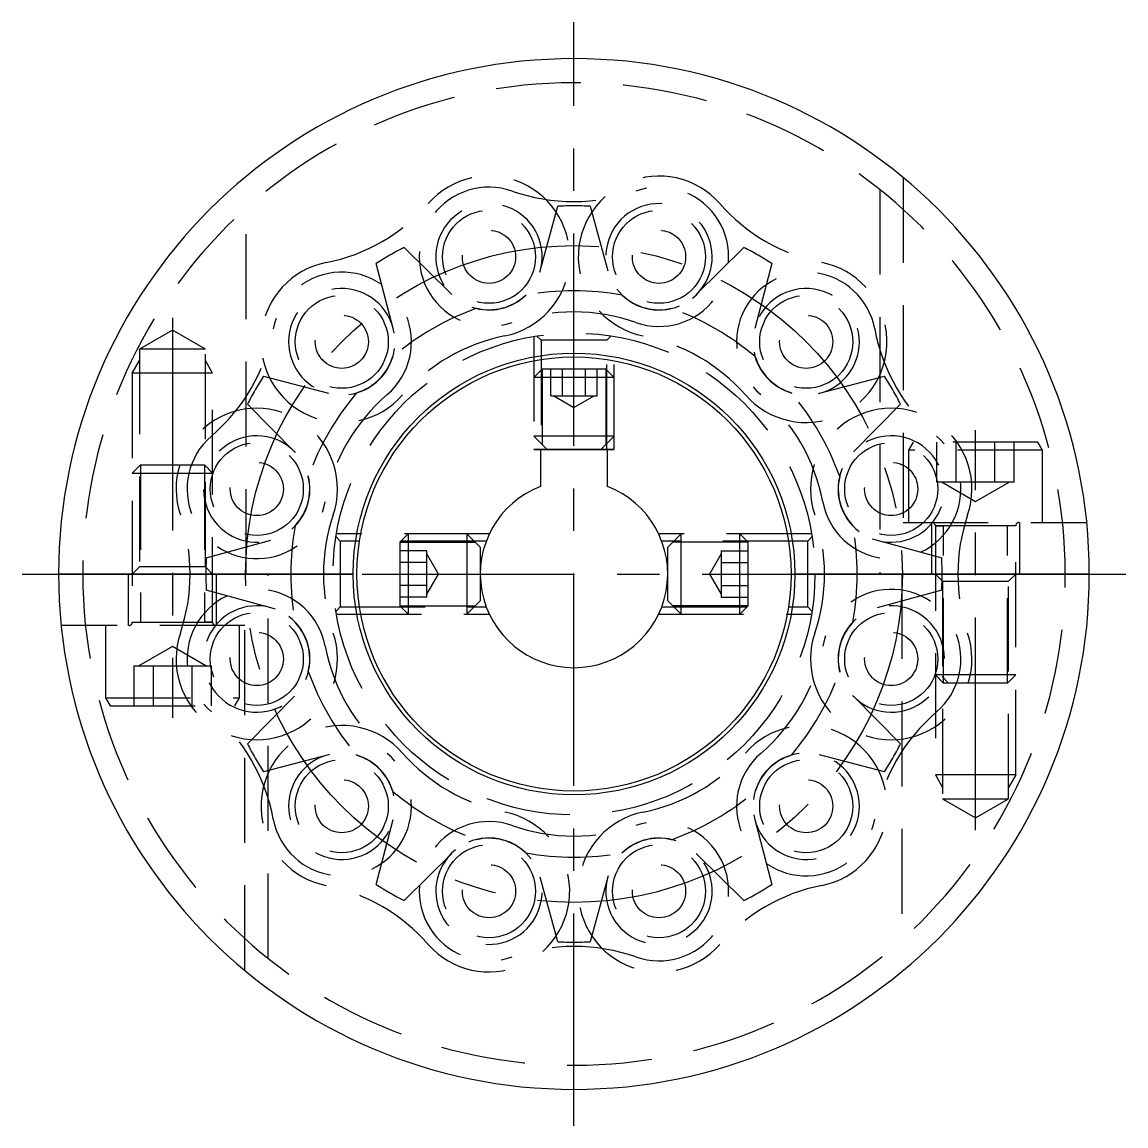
# Model space of a CAD drawing. Extents: x -5 to 184, y -8 to 190.
# Drawn here: x 101.5 to 184, y 7.3 to 89.7 of the extents above; entities that cross this region are included whole.
import ezdxf

# ---------------------------------------------------------------- set-up
doc = ezdxf.new("R2010")
doc.units = 0
doc.header["$LTSCALE"] = 0.5
doc.linetypes.add('CENTER', pattern=[50.8, 31.75, -6.35, 6.35, -6.35])
doc.linetypes.add('DASHED', pattern=[19.05, 12.7, -6.35])
for name, color, linetype in [('MSM_CENTER', 1, 'CENTER'), ('MSM_CONTINUOUS', 7, 'CONTINUOUS'), ('MSM_DASHED', 4, 'DASHED')]:
    doc.layers.add(name, color=color, linetype=linetype)

msp = doc.modelspace()

# ---------------------------------------------------------------- linework, layer by layer
at = {"layer": 'MSM_CENTER'}
for p, q in [((142.763, 7.267), (142.763, 89.733)), ((112.763, 67.63), (112.763, 37.75)), ((172.763, 29.37), (172.763, 59.25)), ((101.53, 48.5), (183.997, 48.5))]:
    msp.add_line(p, q, dxfattribs=at)
msp.add_circle((142.763, 48.5), 24.535, dxfattribs=at)
at = {"layer": 'MSM_CONTINUOUS'}
for p, q in [((171.286, 74.359), (171.338, 74.302)), ((140.263, 57.8), (140.263, 55.038)), ((145.263, 57.8), (140.263, 57.8)), ((145.263, 55.038), (145.263, 57.8)), ((104.263, 48.5), (126.263, 48.5)), ((126.263, 48.5), (104.263, 48.5)), ((181.263, 48.5), (159.263, 48.5)), ((159.263, 48.5), (181.263, 48.5)), ((114.241, 22.641), (114.189, 22.698))]:
    msp.add_line(p, q, dxfattribs=at)
for radius in [16.5, 16.217]:
    msp.add_circle((142.763, 48.5), radius, dxfattribs=at)
for radius, start, end in [(38.5, 0, 180), (7, 110.92483, 69.07517), (38.5, 180, 0)]:
    msp.add_arc((142.763, 48.5), radius, start, end, dxfattribs=at)
at = {"layer": 'MSM_DASHED'}
for p, q in [((167.363, 78.108), (167.363, 52.35)), ((165.613, 77.219), (165.613, 48.5)), ((140.231, 71.147), (141.561, 75.974)), ((143.966, 75.974), (145.296, 71.147)), ((118.263, 48.5), (118.263, 75.825)), ((130.068, 72.894), (133.633, 69.379)), ((151.894, 69.379), (155.459, 72.894)), ((129.247, 66.847), (127.985, 71.692)), ((157.541, 71.692), (156.28, 66.847)), ((112.763, 66.719), (110.305, 65.3)), ((115.222, 65.3), (112.763, 66.719)), ((139.763, 66.248), (139.763, 57.8)), ((139.982, 66.281), (139.984, 66.279)), ((139.984, 66.279), (140.305, 65.959)), ((145.222, 65.959), (145.545, 66.281)), ((145.763, 57.8), (145.763, 66.248)), ((110.305, 65.3), (110.305, 49.041)), ((115.222, 65.3), (110.305, 65.3)), ((115.222, 49.041), (115.222, 65.3)), ((140.305, 65.959), (140.305, 57.8)), ((145.222, 65.959), (140.305, 65.959)), ((145.222, 57.8), (145.222, 65.959)), ((109.763, 63.5), (110.305, 64.438)), ((115.763, 63.5), (115.222, 64.438)), ((109.763, 63.5), (109.763, 44.9)), ((115.763, 63.5), (109.763, 63.5)), ((115.763, 44.9), (115.763, 63.5)), ((140.377, 63.8), (139.763, 63.187)), ((145.15, 63.8), (140.377, 63.8)), ((140.377, 63.8), (140.377, 58.187)), ((140.377, 63.8), (140.377, 58.187)), ((141.031, 61.8), (141.031, 63.8)), ((141.897, 61.8), (141.897, 63.8)), ((143.629, 61.8), (143.629, 63.8)), ((144.495, 61.8), (144.495, 63.8)), ((145.763, 63.187), (145.15, 63.8)), ((145.15, 63.8), (145.15, 58.187)), ((145.15, 63.8), (145.15, 58.187)), ((119.571, 63.278), (124.417, 62.017)), ((145.763, 63.187), (139.763, 63.187)), ((161.11, 62.017), (165.955, 63.278)), ((121.884, 57.63), (118.369, 61.196)), ((141.031, 61.8), (144.495, 61.8)), ((141.263, 61.8), (142.763, 60.934)), ((142.763, 60.934), (144.263, 61.8)), ((167.157, 61.196), (163.642, 57.63)), ((145.763, 58.8), (139.763, 58.8)), ((139.763, 58.8), (140.763, 57.8)), ((144.763, 57.8), (145.763, 58.8)), ((139.763, 57.8), (145.763, 57.8)), ((145.763, 57.8), (139.763, 57.8)), ((139.763, 57.8), (145.763, 57.8)), ((139.763, 57.8), (145.763, 57.8)), ((168.11, 58.35), (167.763, 57.75)), ((177.763, 57.75), (167.763, 57.75)), ((167.763, 57.75), (167.763, 52.35)), ((177.417, 58.35), (168.11, 58.35)), ((169.876, 55.35), (169.876, 58.35)), ((171.32, 55.35), (171.32, 58.35)), ((174.207, 55.35), (174.207, 58.35)), ((175.65, 55.35), (175.65, 58.35)), ((177.763, 57.75), (177.417, 58.35)), ((177.763, 52.35), (177.763, 57.75)), ((110.377, 56.65), (109.763, 56.036)), ((110.377, 56.65), (115.15, 56.65)), ((110.377, 56.65), (110.377, 44.9)), ((110.377, 56.65), (110.377, 44.9)), ((115.763, 56.036), (115.15, 56.65)), ((115.15, 56.65), (115.15, 44.9)), ((115.15, 56.65), (115.15, 44.9)), ((109.763, 56.036), (115.763, 56.036)), ((175.65, 55.35), (169.876, 55.35)), ((170.263, 55.35), (172.763, 53.907)), ((172.763, 53.907), (175.263, 55.35)), ((167.363, 52.35), (181.063, 52.35)), ((169.463, 52.35), (169.463, 48.5)), ((169.763, 52.1), (169.763, 33.5)), ((175.763, 52.1), (169.763, 52.1)), ((169.763, 52.1), (170.377, 52.1)), ((169.763, 52.1), (170.377, 52.1)), ((170.377, 40.35), (170.377, 52.1)), ((170.377, 40.35), (170.377, 52.1)), ((175.15, 40.35), (175.15, 52.1)), ((175.763, 52.1), (175.15, 52.1)), ((175.15, 40.35), (175.15, 52.1)), ((175.763, 52.1), (175.15, 52.1)), ((175.763, 33.5), (175.763, 52.1)), ((176.063, 48.5), (176.063, 52.35)), ((125.305, 50.959), (124.984, 51.279)), ((136.439, 51.5), (125.015, 51.5)), ((130.377, 51.5), (129.763, 50.887)), ((130.377, 51.5), (130.377, 45.5)), ((135.763, 50.5), (134.763, 51.5)), ((134.763, 51.5), (134.763, 45.5)), ((160.511, 51.5), (149.088, 51.5)), ((150.763, 51.5), (149.763, 50.5)), ((150.763, 45.5), (150.763, 51.5)), ((155.15, 45.5), (155.15, 51.5)), ((155.763, 50.887), (155.15, 51.5)), ((160.543, 51.279), (160.222, 50.959)), ((115.29, 49.702), (120.116, 51.032)), ((136.209, 50.959), (125.305, 50.959)), ((125.305, 50.959), (125.305, 46.041)), ((129.763, 50.887), (129.763, 46.113)), ((129.763, 50.887), (135.377, 50.887)), ((135.763, 50.5), (135.763, 46.5)), ((160.222, 50.959), (149.317, 50.959)), ((149.763, 46.5), (149.763, 50.5)), ((155.763, 50.887), (150.15, 50.887)), ((155.763, 46.113), (155.763, 50.887)), ((160.222, 46.041), (160.222, 50.959)), ((165.41, 51.032), (170.237, 49.702)), ((131.763, 50.232), (129.763, 50.232)), ((131.763, 46.768), (131.763, 50.232)), ((132.629, 48.5), (131.763, 50)), ((153.763, 50), (152.897, 48.5)), ((153.763, 50.232), (155.763, 50.232)), ((153.763, 50.232), (153.763, 46.768)), ((110.305, 49.041), (109.763, 48.5)), ((115.222, 49.041), (110.305, 49.041)), ((115.763, 48.5), (115.222, 49.041)), ((131.763, 49.366), (129.763, 49.366)), ((153.763, 49.366), (155.763, 49.366)), ((109.463, 48.5), (109.463, 44.65)), ((116.063, 44.65), (116.063, 48.5)), ((119.913, 19.781), (119.913, 48.5)), ((131.763, 47), (132.629, 48.5)), ((152.897, 48.5), (153.763, 47)), ((167.263, 48.5), (167.263, 21.175)), ((169.763, 48.5), (170.305, 47.958)), ((170.305, 47.958), (170.305, 31.7)), ((170.305, 47.958), (175.222, 47.958)), ((175.222, 47.958), (175.763, 48.5)), ((175.222, 31.7), (175.222, 47.958)), ((120.116, 45.968), (115.29, 47.298)), ((131.763, 47.634), (129.763, 47.634)), ((153.763, 47.634), (155.763, 47.634)), ((170.237, 47.298), (165.41, 45.968)), ((131.763, 46.768), (129.763, 46.768)), ((134.763, 45.5), (135.763, 46.5)), ((149.763, 46.5), (150.763, 45.5)), ((153.763, 46.768), (155.763, 46.768)), ((124.984, 45.72), (125.305, 46.041)), ((125.015, 45.5), (136.439, 45.5)), ((125.305, 46.041), (136.209, 46.041)), ((129.763, 46.113), (130.377, 45.5)), ((129.763, 46.113), (135.377, 46.113)), ((149.088, 45.5), (160.511, 45.5)), ((149.317, 46.041), (160.222, 46.041)), ((155.763, 46.113), (150.15, 46.113)), ((155.15, 45.5), (155.763, 46.113)), ((160.222, 46.041), (160.543, 45.72)), ((118.163, 44.65), (104.463, 44.65)), ((107.763, 44.65), (107.763, 39.25)), ((109.763, 44.9), (115.763, 44.9)), ((109.763, 44.9), (110.377, 44.9)), ((109.763, 44.9), (110.377, 44.9)), ((115.763, 44.9), (115.15, 44.9)), ((115.763, 44.9), (115.15, 44.9)), ((117.763, 39.25), (117.763, 44.65)), ((118.163, 18.892), (118.163, 44.65)), ((112.763, 43.093), (110.263, 41.65)), ((115.263, 41.65), (112.763, 43.093)), ((109.876, 41.65), (109.876, 38.65)), ((109.876, 41.65), (115.65, 41.65)), ((111.32, 41.65), (111.32, 38.65)), ((114.207, 41.65), (114.207, 38.65)), ((115.65, 41.65), (115.65, 38.65)), ((175.763, 40.963), (169.763, 40.963)), ((169.763, 40.963), (170.377, 40.35)), ((170.263, 40.841), (170.754, 40.35)), ((175.15, 40.35), (175.763, 40.963)), ((175.15, 40.35), (170.377, 40.35)), ((107.763, 39.25), (117.763, 39.25)), ((107.763, 39.25), (108.11, 38.65)), ((117.417, 38.65), (117.763, 39.25)), ((118.369, 35.804), (121.884, 39.37)), ((163.642, 39.37), (167.157, 35.804)), ((108.11, 38.65), (117.417, 38.65)), ((124.417, 34.983), (119.571, 33.722)), ((165.955, 33.722), (161.11, 34.983)), ((175.763, 33.5), (169.763, 33.5)), ((169.763, 33.5), (170.305, 32.562)), ((175.763, 33.5), (175.222, 32.562)), ((170.305, 31.7), (172.763, 30.281)), ((170.305, 31.7), (175.222, 31.7)), ((172.763, 30.281), (175.222, 31.7)), ((127.985, 25.308), (129.247, 30.153)), ((156.28, 30.153), (157.541, 25.308)), ((133.633, 27.621), (130.068, 24.106)), ((155.459, 24.106), (151.894, 27.621)), ((141.561, 21.026), (140.231, 25.853)), ((145.296, 25.853), (143.966, 21.026))]:
    msp.add_line(p, q, dxfattribs=at)
for centre, radius in [((136.413, 72.199), 3.475), ((149.113, 72.199), 3.475), ((136.413, 72.199), 1.985), ((149.113, 72.199), 1.985), ((149.114, 72.199), 1.985), ((125.414, 65.849), 3.475), ((160.112, 65.849), 3.475), ((125.414, 65.849), 1.985), ((125.415, 65.849), 1.985), ((160.112, 65.849), 1.985), ((142.763, 48.5), 18), ((119.064, 54.85), 3.475), ((166.462, 54.85), 3.475), ((119.064, 54.85), 1.985), ((166.462, 54.85), 1.985), ((166.462, 54.85), 1.985), ((119.064, 42.15), 3.475), ((166.462, 42.15), 3.475), ((119.064, 42.15), 1.985), ((119.064, 42.15), 1.985), ((166.462, 42.15), 1.985), ((125.414, 31.151), 3.475), ((160.112, 31.151), 3.475), ((125.414, 31.151), 1.985), ((160.112, 31.151), 1.985), ((160.112, 31.151), 1.985), ((136.413, 24.801), 3.475), ((149.113, 24.801), 3.475), ((136.413, 24.801), 1.985), ((136.413, 24.801), 1.985), ((149.113, 24.801), 1.985)]:
    msp.add_circle(centre, radius, dxfattribs=at)
for centre, radius, start, end in [((142.763, 48.5), 36.7, 0, 180), ((136.413, 72.199), 6.03, 281.22547, 138.77453), ((149.114, 72.199), 6.03, 41.22546, 258.77453), ((136.413, 72.199), 5.205, 70.69219, 289.30781), ((142.763, 90.324), 14, 250.69219, 289.30781), ((149.113, 72.199), 5.205, 250.69219, 109.30781), ((121.574, 85.202), 13.7, 281.22547, 318.77453), ((136.413, 72.199), 3.975, 343.33245, 228.39846), ((142.763, 48.5), 27.5, 87.49421, 92.50579), ((149.113, 72.199), 3.975, 309.21185, 197.30925), ((163.953, 85.201), 13.7, 221.22547, 258.77453), ((142.763, 48.5), 27.5, 117.49421, 122.50579), ((142.763, 48.5), 27.5, 57.49421, 62.50579), ((125.415, 65.849), 6.03, 101.22546, 318.77453), ((160.112, 65.849), 6.03, 221.22547, 78.77453), ((125.414, 65.849), 5.205, 310.69219, 169.30781), ((160.112, 65.849), 5.205, 10.69219, 229.30781), ((125.414, 65.849), 3.975, 9.21139, 257.30947), ((136.413, 72.199), 3.975, 251.25333, 314.4183), ((136.413, 72.199), 3.96, 256.2301, 313.7699), ((142.763, 48.5), 21.15, 80.17022, 99.82978), ((149.113, 72.199), 3.975, 217.52326, 292.84976), ((149.113, 72.199), 3.96, 226.2301, 283.7699), ((160.112, 65.849), 3.975, 283.33245, 168.39845), ((142.763, 48.5), 21.15, 110.17022, 129.82978), ((142.763, 54.074), 14, 70.69219, 109.30781), ((142.763, 48.5), 21.15, 50.17022, 69.82978), ((106.543, 69.412), 14, 310.69219, 349.30781), ((178.984, 69.412), 14, 190.69219, 229.30781), ((140.254, 52.846), 13.7, 101.22547, 138.77453), ((145.273, 52.846), 13.7, 41.22547, 78.77453), ((125.414, 65.849), 3.975, 277.52273, 352.84802), ((125.414, 65.849), 3.96, 286.2301, 343.7699), ((160.112, 65.849), 3.975, 191.25333, 254.4183), ((160.112, 65.849), 3.96, 196.2301, 253.7699), ((142.763, 48.5), 27.5, 147.49421, 152.50579), ((142.763, 48.5), 27.5, 27.49421, 32.50579), ((142.763, 48.5), 21.15, 140.17022, 159.82978), ((137.936, 51.287), 14, 130.69219, 169.30781), ((147.591, 51.287), 14, 10.69219, 49.30781), ((142.763, 48.5), 21.15, 20.17022, 39.82978), ((119.064, 54.85), 6.03, 341.22547, 198.77453), ((166.462, 54.85), 6.03, 341.22546, 198.77453), ((119.064, 54.85), 5.205, 130.69219, 349.30781), ((119.064, 54.85), 3.975, 43.33241, 288.39876), ((166.462, 54.85), 5.205, 190.69219, 49.30781), ((166.462, 54.85), 3.975, 249.2114, 137.30947), ((166.462, 54.85), 3.975, 157.52274, 232.84804), ((119.064, 54.85), 3.975, 311.25387, 14.41795), ((119.064, 54.85), 3.96, 316.2301, 13.7699), ((166.462, 54.85), 3.96, 166.2301, 223.7699), ((100.384, 48.5), 13.7, 341.22547, 18.77453), ((137.745, 48.5), 13.7, 161.22547, 198.77453), ((147.782, 48.5), 13.7, 341.22547, 18.77453), ((185.142, 48.5), 13.7, 161.22547, 198.77453), ((142.763, 48.5), 21.15, 170.17022, 189.82978), ((142.763, 48.5), 21.15, 350.17022, 9.82978), ((169.513, 52.1), 0.25, 0, 90), ((176.013, 52.1), 0.25, 90, 180), ((142.763, 48.5), 27.5, 177.49421, 182.50579), ((142.763, 48.5), 27.5, 357.49421, 2.50579), ((142.763, 48.5), 36.7, 180, 0), ((119.064, 42.15), 5.205, 10.69219, 229.30781), ((166.462, 42.15), 5.205, 310.69219, 169.30781), ((119.064, 42.15), 3.975, 69.2114, 317.30947), ((166.462, 42.15), 3.975, 223.33241, 108.39876), ((109.513, 44.9), 0.25, 270, 0), ((116.013, 44.9), 0.25, 180, 270), ((119.064, 42.15), 3.975, 337.52274, 52.84804), ((119.064, 42.15), 3.96, 346.2301, 43.7699), ((166.462, 42.15), 3.975, 131.25387, 194.41795), ((166.462, 42.15), 3.96, 136.2301, 193.7699), ((119.064, 42.15), 6.03, 161.22546, 18.77453), ((166.462, 42.15), 6.03, 161.22547, 18.77453), ((137.936, 45.713), 14, 190.69219, 229.30781), ((147.591, 45.713), 14, 310.69219, 349.30781), ((142.763, 48.5), 21.15, 200.17022, 219.82978), ((142.763, 48.5), 21.15, 320.17022, 339.82978), ((106.543, 27.588), 14, 10.69219, 49.30781), ((178.984, 27.588), 14, 130.69219, 169.30781), ((125.414, 31.151), 6.03, 41.22547, 258.77453), ((160.112, 31.151), 6.03, 281.22546, 138.77453), ((142.763, 48.5), 27.5, 207.49421, 212.50579), ((142.763, 48.5), 27.5, 327.49421, 332.50579), ((125.414, 31.151), 5.205, 190.69219, 49.30781), ((125.414, 31.151), 3.975, 103.33245, 348.39845), ((125.414, 31.151), 3.975, 11.25333, 74.4183), ((125.414, 31.151), 3.96, 16.2301, 73.7699), ((140.254, 44.154), 13.7, 221.22547, 258.77453), ((145.272, 44.154), 13.7, 281.22547, 318.77453), ((160.112, 31.151), 5.205, 130.69219, 349.30781), ((160.112, 31.151), 3.975, 97.52273, 172.84802), ((160.112, 31.151), 3.975, 189.21139, 77.30947), ((160.112, 31.151), 3.96, 106.2301, 163.7699), ((142.763, 48.5), 21.15, 230.17022, 249.82978), ((142.763, 48.5), 21.15, 290.17022, 309.82978), ((136.413, 24.801), 6.03, 221.22546, 78.77453), ((149.113, 24.801), 6.03, 101.22547, 318.77453), ((136.413, 24.801), 5.205, 70.69219, 289.30781), ((142.763, 42.926), 14, 250.69219, 289.30781), ((149.113, 24.801), 5.205, 250.69219, 109.30781), ((136.413, 24.801), 3.975, 37.52326, 112.84976), ((136.413, 24.801), 3.96, 46.2301, 103.7699), ((149.113, 24.801), 3.975, 71.25333, 134.4183), ((149.113, 24.801), 3.96, 76.2301, 133.7699), ((136.413, 24.801), 3.975, 129.21185, 17.30925), ((142.763, 48.5), 21.15, 260.17022, 279.82978), ((149.113, 24.801), 3.975, 163.33245, 48.39846), ((121.573, 11.799), 13.7, 41.22547, 78.77453), ((142.763, 48.5), 27.5, 237.49421, 242.50579), ((163.953, 11.798), 13.7, 101.22547, 138.77453), ((142.763, 48.5), 27.5, 297.49421, 302.50579), ((142.763, 6.676), 14, 70.69219, 109.30781), ((142.763, 48.5), 27.5, 267.49421, 272.50579)]:
    msp.add_arc(centre, radius, start, end, dxfattribs=at)

doc.saveas('drawing.dxf')
